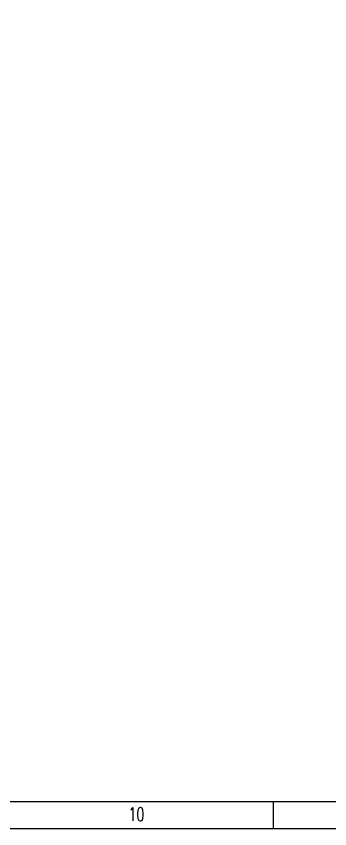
# Model space of a CAD drawing. Header units: millimetres. Extents: x 0 to 1261, y 0 to 594.
# Drawn here: x 950.8 to 1067.6, y 0 to 302.9 of the extents above; entities that cross this region are included whole.
import ezdxf
from ezdxf.enums import TextEntityAlignment as Align

# ---------------------------------------------------------------- set-up
doc = ezdxf.new("R2010")
doc.units = ezdxf.units.MM
doc.header["$MEASUREMENT"] = 0
for name, color, linetype in [('内层矩形', 1, 'Continuous'), ('图框', 4, 'Continuous'), ('外层矩形', 1, 'Continuous')]:
    doc.layers.add(name, color=color, linetype=linetype)
doc.styles.add('HZ', font='txt_____.ttf', dxfattribs={"width": 0.7, "bigfont": 'HZTXT'})

# ---------------------------------------------------------------- blocks, each defined once
blk = doc.blocks.new('*U13')
at = {"layer": '图框'}
blk.add_line((0, -5), (0, 5), dxfattribs=at)
blk = doc.blocks.new('*U14')
at = {"color": 0, "linetype": 'ByBlock', "lineweight": -2, "transparency": 16777216}
blk.add_blockref('*U13', (1021.67, 0), dxfattribs=at)

msp = doc.modelspace()

# ---------------------------------------------------------------- linework, layer by layer
at = {"layer": '内层矩形'}
msp.add_lwpolyline([(25, 584), (1251, 584), (1251, 10), (25, 10)], close=True, dxfattribs=at)
at = {"layer": '图框', "color": 1}
msp.add_line((1251, 10), (25, 10), dxfattribs=at)
at = {"layer": '图框'}
msp.add_line((1261, 0), (0, 0), dxfattribs=at)
at = {"layer": '外层矩形'}
msp.add_lwpolyline([(0, 594), (1261, 594), (1261, 0), (0, 0)], close=True, dxfattribs=at)

# ---------------------------------------------------------------- block references
at = {"linetype": 'Continuous'}
msp.add_blockref('*U14', (25, 5), dxfattribs=at)

# ---------------------------------------------------------------- texts
at = {"layer": '图框', "style": 'HZ', "width": 0.7}
msp.add_text('10', height=5, dxfattribs=at).set_placement((995.54, 2.89), align=Align.CENTER)

doc.saveas('drawing.dxf')
